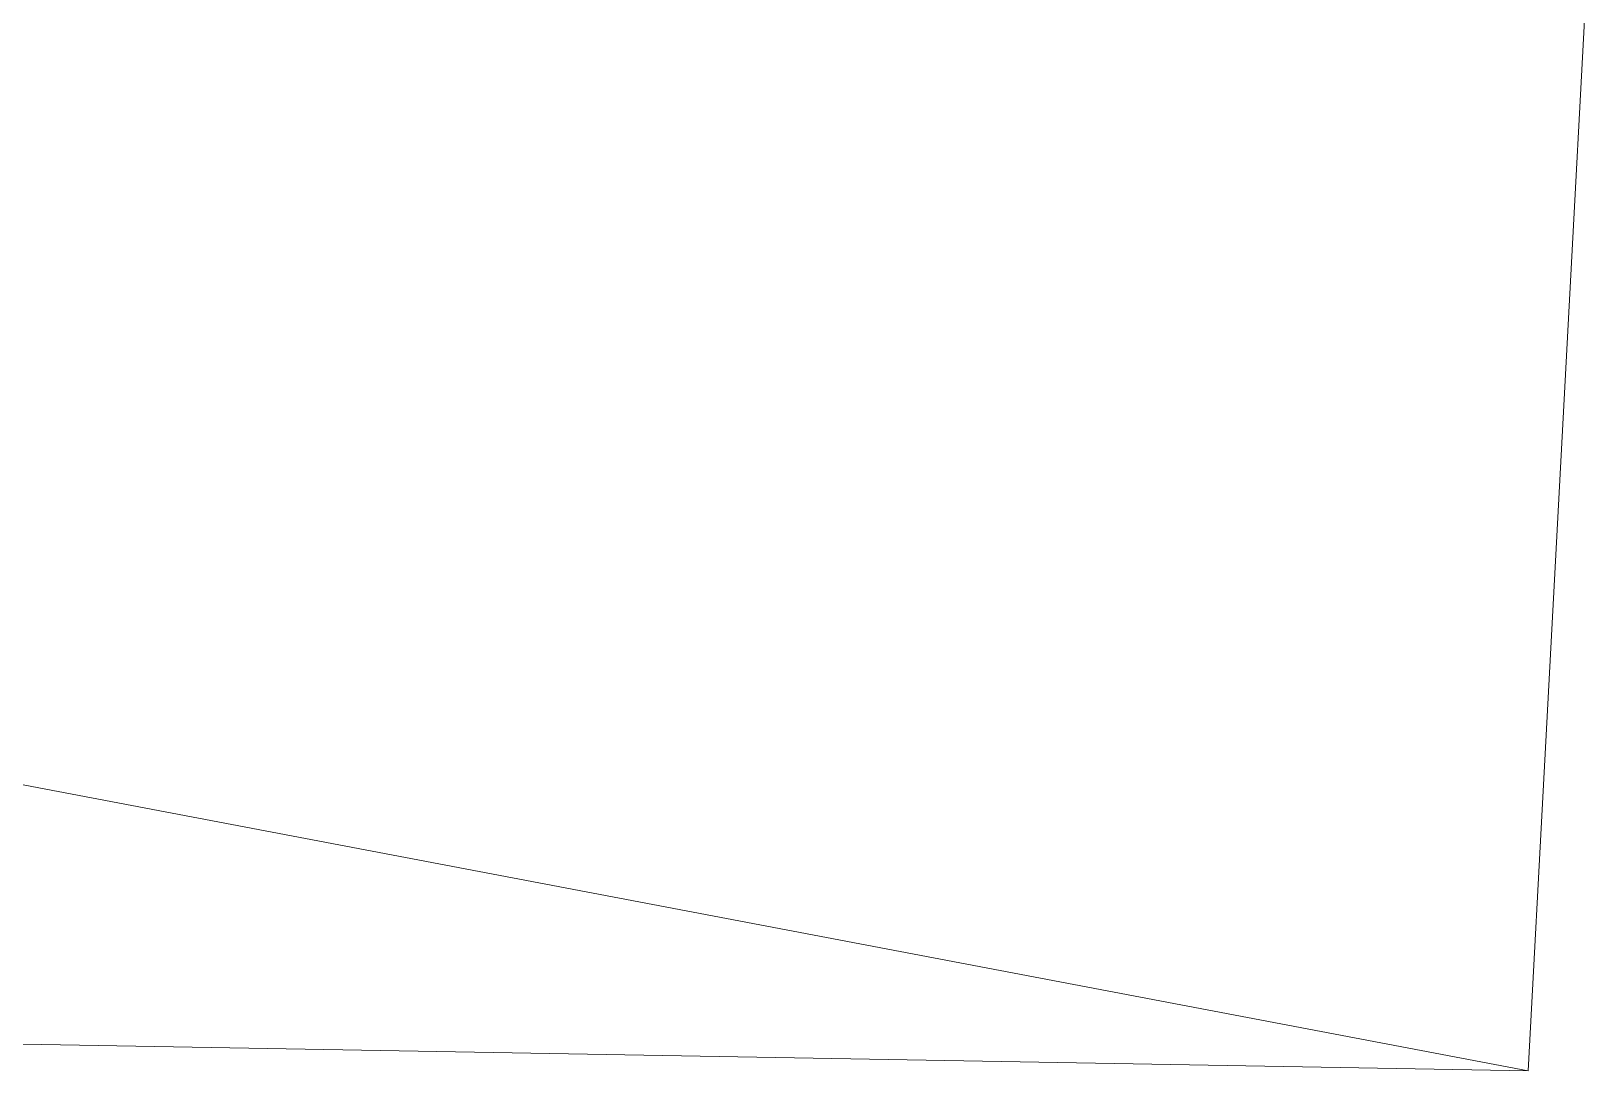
# Model space of a CAD drawing. Header units: millimetres. Extents: x -44060 to 24798, y -14895 to 69768.
# Drawn here: x 14084 to 24564, y -14895 to -7887 of the extents above; entities that cross this region are included whole.
import ezdxf

# ---------------------------------------------------------------- set-up
doc = ezdxf.new("R2010")
doc.units = ezdxf.units.MM
doc.header["$MEASUREMENT"] = 0
doc.layers.add('New_Structural - Bearing', color=7, linetype='Continuous')

# ---------------------------------------------------------------- blocks, each defined once
blk = doc.blocks.new('Slab_2782CC57-52F4-4035-AB84-0B2810001DA1', base_point=(-30844, -13920))
at = {"layer": 'New_Structural - Bearing', "lineweight": 0}
mesh = blk.add_polyface(dxfattribs=at)
corners = [(24176, -14895, -500), (24176, -14895, -650), (24564, -7642, -650), (24564, -7642, -500), (-44060, -13686, -500), (-44060, -13686, -650), (-19327, 69768, -650), (14402, 67037, -650), (15002, 62326, -650), (-14934, 64480, -650), (-16168, 63309, -650), (-29105, -4770, -650), (-29105, -4770, -500), (-16168, 63309, -500), (-14934, 64480, -500), (15002, 62326, -500), (14402, 67037, -500), (-19327, 69768, -500)]
mesh.append_faces([[corners[k] for k in face] for face in [(0, 1, 2, 3), (4, 5, 1, 0), (3, 2, 11, 12), (17, 6, 5, 4), (16, 7, 6, 17), (15, 8, 7, 16), (14, 9, 8, 15), (13, 10, 9, 14), (12, 11, 10, 13)]], dxfattribs={"color": 252})
mesh.append_faces([[corners[k] for k in face] for face in [(11, 5, 6), (9, 6, 7), (17, 12, 13), (17, 13, 14), (12, 4, 0)]], dxfattribs={"vtx0": -1, "vtx2": -1, "color": 252})
mesh.append_faces([[corners[k] for k in face] for face in [(8, 9, 7), (2, 1, 11), (15, 16, 14), (3, 12, 0)]], dxfattribs={"vtx1": -1, "color": 252})
mesh.append_faces([[corners[k] for k in face] for face in [(10, 11, 6), (9, 10, 6), (1, 5, 11), (17, 4, 12), (16, 17, 14)]], dxfattribs={"vtx1": -1, "vtx2": -1, "color": 252})

msp = doc.modelspace()

# ---------------------------------------------------------------- block references
at = {"layer": 'New_Structural - Bearing', "color": 123, "linetype": 'Continuous', "lineweight": 20, "true_color": 0x71cebe}
msp.add_blockref('Slab_2782CC57-52F4-4035-AB84-0B2810001DA1', (-30844, -13920), dxfattribs=at)

doc.saveas('drawing.dxf')
